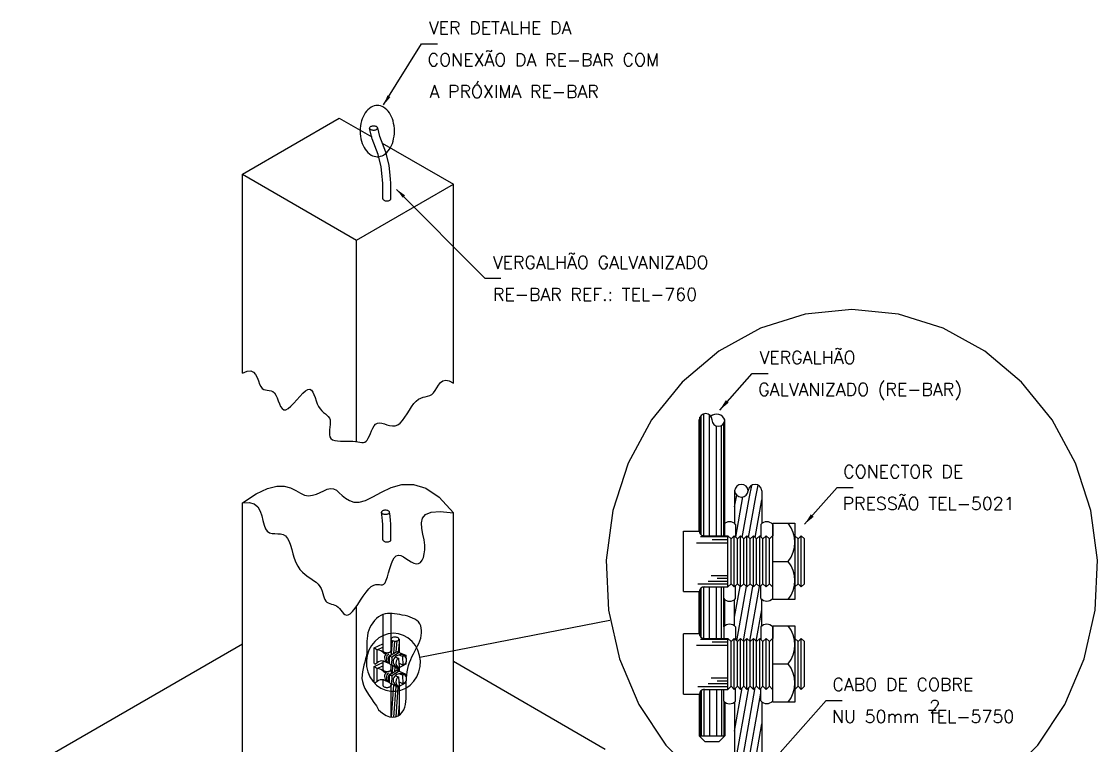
# Model space of a CAD drawing. Header units: millimetres. Extents: x -5710.1 to -5693.2, y -4402.7 to -4381.7.
# Drawn here: x -5710.08 to -5693.19, y -4393.04 to -4381.68 of the extents above; entities that cross this region are included whole.
import ezdxf

# ---------------------------------------------------------------- set-up
doc = ezdxf.new("R2010")
doc.units = ezdxf.units.MM
doc.header["$LTSCALE"] = 10
doc.layers.add('Termotécnica', color=7, linetype='Continuous')
doc.styles.add('r80', font='romans.shx')

# ---------------------------------------------------------------- blocks, each defined once
blk = doc.blocks.new('*X1')
at = {"color": 0}
for p, q in [((5832.58, -2562.81), (5834.8, -2550.24)), ((5832.58, -2557.05), (5833.78, -2550.25)), ((5832.59, -2568.53), (5835.82, -2550.22)), ((5832.74, -2550.38), (5832.76, -2550.27)), ((5833.51, -2569.05), (5836.68, -2551.08)), ((5834.44, -2569.54), (5836.84, -2555.93)), ((5835.38, -2570), (5836.84, -2561.69)), ((5836.32, -2570.43), (5836.84, -2567.45))]:
    blk.add_line(p, q, dxfattribs=at)
blk = doc.blocks.new('*X2')
at = {"color": 0}
for p, q in [((5832.58, -2521.86), (5832.87, -2520.26)), ((5832.76, -2526.63), (5833.88, -2520.26)), ((5833.77, -2526.64), (5834.9, -2520.26)), ((5834.78, -2526.65), (5835.91, -2520.26)), ((5835.8, -2526.67), (5836.84, -2520.74)), ((5832.58, -2539.14), (5833.43, -2534.33)), ((5832.94, -2542.88), (5834.44, -2534.34)), ((5833.95, -2542.89), (5835.46, -2534.35)), ((5834.96, -2542.91), (5836.47, -2534.37)), ((5835.98, -2542.92), (5836.84, -2538.01))]:
    blk.add_line(p, q, dxfattribs=at)

msp = doc.modelspace()

# ---------------------------------------------------------------- linework, layer by layer
at = {"layer": 'Termotécnica', "color": 2}
for p, q in [((-5704.397, -4382.987), (-5703.802, -4382.027)), ((-5703.802, -4382.027), (-5703.802, -4382.027)), ((-5703.802, -4382.027), (-5703.552, -4382.027)), ((-5706.615, -4384.073), (-5705.094, -4383.195)), ((-5705.094, -4383.195), (-5704.584, -4383.49)), ((-5704.417, -4383.587), (-5703.301, -4384.23)), ((-5706.615, -4384.073), (-5704.822, -4385.108)), ((-5706.615, -4387.197), (-5706.615, -4384.073)), ((-5704.822, -4385.108), (-5703.301, -4384.23)), ((-5704.192, -4384.312), (-5702.807, -4385.709)), ((-5703.301, -4387.354), (-5703.301, -4384.23)), ((-5704.822, -4388.272), (-5704.822, -4385.108)), ((-5702.807, -4385.709), (-5702.557, -4385.709)), ((-5699.119, -4387.777), (-5698.609, -4387.202)), ((-5698.609, -4387.202), (-5698.359, -4387.202)), ((-5698.654, -4389.141), (-5698.617, -4388.959)), ((-5698.552, -4389.138), (-5698.516, -4388.958)), ((-5697.786, -4389.569), (-5697.276, -4388.994)), ((-5697.276, -4388.994), (-5697.026, -4388.994)), ((-5706.615, -4393.511), (-5706.615, -4389.235)), ((-5698.858, -4389.142), (-5698.852, -4389.114)), ((-5703.301, -4393.669), (-5703.301, -4389.392)), ((-5699.057, -4389.572), (-5699.057, -4389.754)), ((-5698.869, -4389.572), (-5698.869, -4389.774)), ((-5698.475, -4389.572), (-5698.475, -4389.774)), ((-5698.287, -4389.572), (-5698.287, -4389.754)), ((-5697.937, -4389.554), (-5697.937, -4390.753)), ((-5698.99, -4389.769), (-5699.423, -4389.769)), ((-5699.361, -4389.754), (-5698.99, -4389.754)), ((-5698.94, -4389.801), (-5698.99, -4389.754)), ((-5698.99, -4390.553), (-5698.99, -4389.754)), ((-5698.891, -4389.753), (-5698.94, -4389.801)), ((-5698.84, -4389.801), (-5698.891, -4389.753)), ((-5698.891, -4390.554), (-5698.891, -4389.753)), ((-5698.791, -4389.753), (-5698.84, -4389.801)), ((-5698.74, -4389.801), (-5698.791, -4389.753)), ((-5698.791, -4390.554), (-5698.791, -4389.753)), ((-5698.691, -4389.753), (-5698.74, -4389.801)), ((-5698.64, -4389.801), (-5698.691, -4389.753)), ((-5698.691, -4390.554), (-5698.691, -4389.753)), ((-5698.591, -4389.753), (-5698.64, -4389.801)), ((-5698.54, -4389.801), (-5698.591, -4389.753)), ((-5698.591, -4390.554), (-5698.591, -4389.753)), ((-5698.491, -4389.753), (-5698.54, -4389.801)), ((-5698.44, -4389.801), (-5698.491, -4389.753)), ((-5698.491, -4390.554), (-5698.491, -4389.753)), ((-5698.391, -4389.753), (-5698.44, -4389.801)), ((-5698.34, -4389.801), (-5698.391, -4389.753)), ((-5698.391, -4390.554), (-5698.391, -4389.753)), ((-5698.292, -4389.753), (-5698.34, -4389.801)), ((-5697.887, -4389.801), (-5697.937, -4389.754)), ((-5697.838, -4389.753), (-5697.887, -4389.801)), ((-5697.787, -4389.801), (-5697.838, -4389.753)), ((-5697.838, -4390.554), (-5697.838, -4389.753)), ((-5698.99, -4389.865), (-5699.483, -4389.865)), ((-5698.99, -4389.813), (-5699.24, -4389.813)), ((-5698.94, -4390.506), (-5698.94, -4389.801)), ((-5698.84, -4390.506), (-5698.84, -4389.801)), ((-5698.74, -4390.506), (-5698.74, -4389.801)), ((-5698.64, -4390.506), (-5698.64, -4389.801)), ((-5698.54, -4390.506), (-5698.54, -4389.801)), ((-5698.44, -4390.506), (-5698.44, -4389.801)), ((-5698.34, -4390.506), (-5698.34, -4389.801)), ((-5697.887, -4390.506), (-5697.887, -4389.801)), ((-5697.787, -4390.506), (-5697.787, -4389.801)), ((-5698.287, -4390.153), (-5698.043, -4390.153)), ((-5698.99, -4390.38), (-5699.256, -4390.38)), ((-5698.99, -4390.424), (-5699.16, -4390.424)), ((-5698.99, -4390.512), (-5699.463, -4390.512)), ((-5699.361, -4390.553), (-5698.99, -4390.553)), ((-5698.99, -4390.468), (-5699.303, -4390.468)), ((-5699.057, -4390.737), (-5699.057, -4390.555)), ((-5699.041, -4390.554), (-5699.041, -4390.553)), ((-5699.041, -4390.554), (-5698.991, -4390.554)), ((-5698.94, -4390.506), (-5698.99, -4390.553)), ((-5698.891, -4390.554), (-5698.94, -4390.506)), ((-5698.84, -4390.506), (-5698.891, -4390.554)), ((-5698.869, -4390.737), (-5698.869, -4390.535)), ((-5698.791, -4390.554), (-5698.84, -4390.506)), ((-5698.74, -4390.506), (-5698.791, -4390.554)), ((-5698.691, -4390.554), (-5698.74, -4390.506)), ((-5698.64, -4390.506), (-5698.691, -4390.554)), ((-5698.591, -4390.554), (-5698.64, -4390.506)), ((-5698.54, -4390.506), (-5698.591, -4390.554)), ((-5698.491, -4390.554), (-5698.54, -4390.506)), ((-5698.44, -4390.506), (-5698.491, -4390.554)), ((-5698.475, -4390.735), (-5698.475, -4390.533)), ((-5698.391, -4390.554), (-5698.44, -4390.506)), ((-5698.34, -4390.506), (-5698.391, -4390.554)), ((-5698.292, -4390.554), (-5698.34, -4390.506)), ((-5698.287, -4390.735), (-5698.287, -4390.553)), ((-5697.887, -4390.506), (-5697.937, -4390.553)), ((-5697.838, -4390.554), (-5697.887, -4390.506)), ((-5697.787, -4390.506), (-5697.838, -4390.554)), ((-5704.822, -4394.547), (-5704.822, -4390.854)), ((-5699.057, -4391.18), (-5699.057, -4391.362)), ((-5698.869, -4391.18), (-5698.869, -4391.382)), ((-5698.475, -4391.18), (-5698.475, -4391.382)), ((-5698.287, -4391.18), (-5698.287, -4391.362)), ((-5697.937, -4391.162), (-5697.937, -4392.361)), ((-5710.083, -4393.451), (-5706.615, -4391.448)), ((-5704.545, -4391.51), (-5704.407, -4391.445)), ((-5698.99, -4391.378), (-5699.423, -4391.378)), ((-5699.361, -4391.362), (-5698.99, -4391.362)), ((-5698.99, -4391.422), (-5699.24, -4391.422)), ((-5698.94, -4391.41), (-5698.99, -4391.362)), ((-5698.99, -4392.162), (-5698.99, -4391.362)), ((-5698.891, -4391.361), (-5698.94, -4391.41)), ((-5698.94, -4392.114), (-5698.94, -4391.41)), ((-5698.84, -4391.41), (-5698.891, -4391.361)), ((-5698.891, -4392.163), (-5698.891, -4391.361)), ((-5698.791, -4391.361), (-5698.84, -4391.41)), ((-5698.84, -4392.114), (-5698.84, -4391.41)), ((-5698.74, -4391.41), (-5698.791, -4391.361)), ((-5698.791, -4392.163), (-5698.791, -4391.361)), ((-5698.691, -4391.361), (-5698.74, -4391.41)), ((-5698.74, -4392.114), (-5698.74, -4391.41)), ((-5698.64, -4391.41), (-5698.691, -4391.361)), ((-5698.691, -4392.163), (-5698.691, -4391.361)), ((-5698.591, -4391.361), (-5698.64, -4391.41)), ((-5698.64, -4392.114), (-5698.64, -4391.41)), ((-5698.54, -4391.41), (-5698.591, -4391.361)), ((-5698.591, -4392.163), (-5698.591, -4391.361)), ((-5698.491, -4391.361), (-5698.54, -4391.41)), ((-5698.54, -4392.114), (-5698.54, -4391.41)), ((-5698.44, -4391.41), (-5698.491, -4391.361)), ((-5698.491, -4392.163), (-5698.491, -4391.361)), ((-5698.391, -4391.361), (-5698.44, -4391.41)), ((-5698.44, -4392.114), (-5698.44, -4391.41)), ((-5698.34, -4391.41), (-5698.391, -4391.361)), ((-5698.391, -4392.163), (-5698.391, -4391.361)), ((-5698.292, -4391.361), (-5698.34, -4391.41)), ((-5698.34, -4392.114), (-5698.34, -4391.41)), ((-5697.887, -4391.41), (-5697.937, -4391.362)), ((-5697.838, -4391.361), (-5697.887, -4391.41)), ((-5697.887, -4392.114), (-5697.887, -4391.41)), ((-5697.787, -4391.41), (-5697.838, -4391.361)), ((-5697.838, -4392.163), (-5697.838, -4391.361)), ((-5697.787, -4392.114), (-5697.787, -4391.41)), ((-5704.545, -4391.756), (-5704.545, -4391.51)), ((-5704.545, -4391.51), (-5704.525, -4391.519)), ((-5704.525, -4391.519), (-5704.499, -4391.54)), ((-5704.499, -4391.54), (-5704.407, -4391.497)), ((-5704.499, -4391.744), (-5704.499, -4391.54)), ((-5704.396, -4391.593), (-5704.363, -4391.608)), ((-5704.304, -4391.638), (-5704.19, -4391.566)), ((-5704.155, -4391.582), (-5704.27, -4391.654)), ((-5704.19, -4391.566), (-5704.155, -4391.582)), ((-5704.155, -4391.582), (-5704.048, -4391.627)), ((-5704.154, -4391.62), (-5704.097, -4391.646)), ((-5704.107, -4391.617), (-5704.071, -4391.633)), ((-5704.071, -4391.633), (-5704.097, -4391.646)), ((-5704.048, -4391.627), (-5704.048, -4391.658)), ((-5698.99, -4391.473), (-5699.483, -4391.473)), ((-5704.545, -4391.804), (-5704.407, -4391.739)), ((-5704.545, -4391.756), (-5704.525, -4391.766)), ((-5704.499, -4391.744), (-5704.525, -4391.766)), ((-5704.499, -4391.835), (-5704.407, -4391.791)), ((-5704.396, -4391.717), (-5704.305, -4391.757)), ((-5704.305, -4391.763), (-5704.304, -4391.638)), ((-5704.305, -4391.763), (-5704.271, -4391.778)), ((-5704.304, -4391.638), (-5704.27, -4391.654)), ((-5704.27, -4391.654), (-5704.271, -4391.778)), ((-5704.208, -4391.82), (-5704.271, -4391.778)), ((-5704.213, -4391.651), (-5704.159, -4391.675)), ((-5704.211, -4391.798), (-5704.169, -4391.817)), ((-5704.159, -4391.675), (-5704.185, -4391.687)), ((-5704.048, -4391.768), (-5704.174, -4391.836)), ((-5704.147, -4391.806), (-5704.159, -4391.675)), ((-5704.152, -4391.752), (-5704.09, -4391.78)), ((-5704.09, -4391.78), (-5704.097, -4391.646)), ((-5704.065, -4391.768), (-5704.09, -4391.78)), ((-5704.048, -4391.746), (-5704.048, -4391.768)), ((-5700.916, -4393.104), (-5703.301, -4391.727)), ((-5698.287, -4391.762), (-5698.043, -4391.762)), ((-5704.545, -4392.051), (-5704.545, -4391.804)), ((-5704.545, -4391.804), (-5704.525, -4391.813)), ((-5704.525, -4391.813), (-5704.499, -4391.835)), ((-5704.499, -4392.038), (-5704.499, -4391.835)), ((-5704.396, -4391.888), (-5704.363, -4391.902)), ((-5704.305, -4392.058), (-5704.304, -4391.933)), ((-5704.304, -4391.933), (-5704.19, -4391.861)), ((-5704.304, -4391.933), (-5704.27, -4391.948)), ((-5704.27, -4391.948), (-5704.271, -4392.073)), ((-5704.155, -4391.876), (-5704.27, -4391.948)), ((-5704.213, -4391.946), (-5704.159, -4391.969)), ((-5704.208, -4391.82), (-5704.174, -4391.836)), ((-5704.19, -4391.861), (-5704.155, -4391.876)), ((-5704.159, -4391.969), (-5704.185, -4391.981)), ((-5704.147, -4391.806), (-5704.169, -4391.817)), ((-5704.147, -4392.101), (-5704.159, -4391.969)), ((-5704.155, -4391.876), (-5704.048, -4391.922)), ((-5704.153, -4391.915), (-5704.097, -4391.94)), ((-5704.1, -4391.915), (-5704.071, -4391.928)), ((-5704.071, -4391.928), (-5704.097, -4391.94)), ((-5704.09, -4392.074), (-5704.097, -4391.94)), ((-5704.048, -4391.922), (-5704.048, -4391.953)), ((-5704.545, -4392.051), (-5704.525, -4392.06)), ((-5704.499, -4392.038), (-5704.525, -4392.06)), ((-5704.396, -4392.011), (-5704.305, -4392.052)), ((-5704.305, -4392.058), (-5704.271, -4392.073)), ((-5704.174, -4392.13), (-5704.271, -4392.073)), ((-5704.211, -4392.093), (-5704.169, -4392.111)), ((-5704.048, -4392.062), (-5704.174, -4392.13)), ((-5704.147, -4392.101), (-5704.169, -4392.111)), ((-5704.152, -4392.046), (-5704.09, -4392.074)), ((-5704.065, -4392.062), (-5704.09, -4392.074)), ((-5704.048, -4392.041), (-5704.048, -4392.062)), ((-5698.99, -4392.12), (-5699.463, -4392.12)), ((-5698.99, -4392.076), (-5699.303, -4392.076)), ((-5698.99, -4391.988), (-5699.256, -4391.988)), ((-5698.99, -4392.032), (-5699.16, -4392.032)), ((-5698.94, -4392.114), (-5698.99, -4392.162)), ((-5698.891, -4392.163), (-5698.94, -4392.114)), ((-5698.84, -4392.114), (-5698.891, -4392.163)), ((-5698.791, -4392.163), (-5698.84, -4392.114)), ((-5698.74, -4392.114), (-5698.791, -4392.163)), ((-5698.691, -4392.163), (-5698.74, -4392.114)), ((-5698.64, -4392.114), (-5698.691, -4392.163)), ((-5698.591, -4392.163), (-5698.64, -4392.114)), ((-5698.54, -4392.114), (-5698.591, -4392.163)), ((-5698.491, -4392.163), (-5698.54, -4392.114)), ((-5698.44, -4392.114), (-5698.491, -4392.163)), ((-5698.475, -4392.344), (-5698.475, -4392.142)), ((-5698.391, -4392.163), (-5698.44, -4392.114)), ((-5698.34, -4392.114), (-5698.391, -4392.163)), ((-5698.292, -4392.163), (-5698.34, -4392.114)), ((-5697.887, -4392.114), (-5697.937, -4392.162)), ((-5697.838, -4392.163), (-5697.887, -4392.114)), ((-5697.787, -4392.114), (-5697.838, -4392.163)), ((-5699.361, -4392.162), (-5698.99, -4392.162)), ((-5699.057, -4392.346), (-5699.057, -4392.164)), ((-5699.041, -4392.163), (-5699.041, -4392.162)), ((-5699.041, -4392.163), (-5698.991, -4392.163)), ((-5698.869, -4392.346), (-5698.869, -4392.144)), ((-5698.287, -4392.344), (-5698.287, -4392.162)), ((-5698.465, -4393.486), (-5697.446, -4392.337)), ((-5697.446, -4392.337), (-5697.196, -4392.337))]:
    msp.add_line(p, q, dxfattribs=at)
at = {"layer": 'Termotécnica', "color": 1}
for p, q in [((-5699.43, -4389.708), (-5699.43, -4387.888)), ((-5699.412, -4389.734), (-5699.412, -4387.862)), ((-5699.368, -4389.753), (-5699.368, -4387.836)), ((-5699.278, -4389.754), (-5699.278, -4387.855)), ((-5699.169, -4389.754), (-5699.169, -4388.028)), ((-5699.093, -4389.754), (-5699.093, -4388.02)), ((-5699.056, -4389.754), (-5699.056, -4387.986)), ((-5699.43, -4391.317), (-5699.43, -4390.599)), ((-5699.412, -4391.342), (-5699.412, -4390.573)), ((-5699.368, -4391.362), (-5699.368, -4390.553)), ((-5699.278, -4391.362), (-5699.278, -4390.553)), ((-5699.169, -4391.362), (-5699.169, -4390.553)), ((-5699.093, -4391.362), (-5699.093, -4390.553)), ((-5699.056, -4391.18), (-5699.056, -4390.738)), ((-5703.826, -4391.655), (-5700.845, -4391.073)), ((-5704.262, -4391.401), (-5704.277, -4391.6)), ((-5704.226, -4391.405), (-5704.241, -4391.599)), ((-5704.19, -4391.402), (-5704.203, -4391.575)), ((-5704.155, -4391.422), (-5704.167, -4391.577)), ((-5704.311, -4391.608), (-5704.311, -4391.608)), ((-5704.255, -4391.792), (-5704.264, -4391.908)), ((-5704.311, -4391.902), (-5704.311, -4391.902)), ((-5704.221, -4391.813), (-5704.226, -4391.884)), ((-5704.186, -4391.83), (-5704.188, -4391.861)), ((-5704.164, -4391.83), (-5704.167, -4391.871)), ((-5704.276, -4392.075), (-5704.281, -4392.137)), ((-5704.242, -4392.095), (-5704.279, -4392.598)), ((-5704.207, -4392.115), (-5704.244, -4392.599)), ((-5704.172, -4392.129), (-5704.207, -4392.593)), ((-5699.43, -4392.21), (-5699.43, -4392.894)), ((-5699.412, -4392.184), (-5699.412, -4392.894)), ((-5699.368, -4392.164), (-5699.368, -4392.894)), ((-5699.278, -4392.164), (-5699.278, -4392.894)), ((-5699.169, -4392.164), (-5699.169, -4392.894)), ((-5699.093, -4392.164), (-5699.093, -4392.894)), ((-5704.155, -4392.386), (-5704.17, -4392.578)), ((-5699.056, -4392.346), (-5699.056, -4392.894))]:
    msp.add_line(p, q, dxfattribs=at)
at = {"layer": 'Termotécnica', "color": 3}
for p, q in [((-5699.44, -4389.676), (-5699.44, -4387.932)), ((-5699.041, -4389.754), (-5699.041, -4387.932)), ((-5698.885, -4389.043), (-5698.885, -4389.552)), ((-5698.459, -4389.04), (-5698.459, -4389.552)), ((-5698.287, -4389.554), (-5697.937, -4389.554)), ((-5698.287, -4390.753), (-5698.287, -4389.554)), ((-5699.686, -4390.628), (-5699.686, -4389.676)), ((-5699.686, -4389.676), (-5699.436, -4389.676)), ((-5698.287, -4390.753), (-5698.287, -4390.353)), ((-5699.686, -4390.628), (-5699.436, -4390.628)), ((-5699.44, -4391.285), (-5699.44, -4390.628)), ((-5699.041, -4391.166), (-5699.041, -4390.752)), ((-5698.885, -4391.166), (-5698.885, -4390.752)), ((-5698.459, -4391.166), (-5698.459, -4390.752)), ((-5697.937, -4390.753), (-5698.287, -4390.753)), ((-5704.407, -4390.979), (-5704.407, -4391.555)), ((-5704.281, -4390.97), (-5704.281, -4391.589)), ((-5699.686, -4391.285), (-5699.44, -4391.285)), ((-5699.686, -4392.236), (-5699.686, -4391.29)), ((-5698.287, -4391.162), (-5697.937, -4391.162)), ((-5698.287, -4392.361), (-5698.287, -4391.162)), ((-5704.155, -4391.374), (-5704.155, -4391.582)), ((-5704.407, -4391.716), (-5704.407, -4391.849)), ((-5704.281, -4391.777), (-5704.281, -4391.884)), ((-5704.155, -4391.826), (-5704.155, -4391.876)), ((-5698.287, -4392.361), (-5698.287, -4391.962)), ((-5704.407, -4392.01), (-5704.407, -4392.101)), ((-5704.281, -4392.072), (-5704.281, -4392.073)), ((-5704.281, -4392.072), (-5704.281, -4392.597)), ((-5704.155, -4392.12), (-5704.155, -4392.568)), ((-5699.686, -4392.236), (-5699.436, -4392.236)), ((-5699.44, -4392.241), (-5699.44, -4392.894)), ((-5699.041, -4392.361), (-5699.041, -4392.894)), ((-5698.885, -4392.361), (-5698.885, -4393.965)), ((-5698.459, -4392.361), (-5698.459, -4394.178)), ((-5697.937, -4392.361), (-5698.287, -4392.361)), ((-5699.44, -4392.894), (-5699.353, -4392.982)), ((-5699.44, -4392.894), (-5699.041, -4392.894)), ((-5699.353, -4392.982), (-5699.128, -4392.982)), ((-5699.041, -4392.894), (-5699.128, -4392.982))]:
    msp.add_line(p, q, dxfattribs=at)
at = {"layer": 'Termotécnica', "color": 1}
msp.add_lwpolyline([(-5704.496, -4382.995, 0.139889), (-5704.592, -4383.022, 0.107118), (-5704.686, -4383.113, 0.079812), (-5704.743, -4383.237, 0.067459), (-5704.765, -4383.398, 0.067459), (-5704.743, -4383.558, 0.079812), (-5704.686, -4383.683, 0.107118), (-5704.592, -4383.773, 0.139889), (-5704.496, -4383.801, 0.139889), (-5704.399, -4383.773, 0.107118), (-5704.306, -4383.683, 0.079812), (-5704.249, -4383.558, 0.067459), (-5704.227, -4383.398, 0.067459), (-5704.249, -4383.237, 0.079812), (-5704.306, -4383.113, 0.107118), (-5704.399, -4383.022, 0.139889)], format="xyb", close=True, dxfattribs=at)
at = {"layer": 'Termotécnica', "color": 2}
for points in [[(-5704.491, -4383.35, 0.174532), (-5704.495, -4383.339, 0.104234), (-5704.509, -4383.328, 0.065017), (-5704.528, -4383.321, 0.051167), (-5704.554, -4383.318, 0.051167), (-5704.579, -4383.321, 0.065017), (-5704.598, -4383.328, 0.104234), (-5704.613, -4383.339, 0.174532), (-5704.617, -4383.35, 0.174532), (-5704.613, -4383.36, 0.104234), (-5704.598, -4383.372, 0.065017), (-5704.579, -4383.379, 0.051167), (-5704.554, -4383.381, 0.051167), (-5704.528, -4383.379, 0.065017), (-5704.509, -4383.372, 0.104234), (-5704.495, -4383.36, 0.174532)], [(-5704.305, -4389.382, 0.174532), (-5704.309, -4389.371, 0.104234), (-5704.323, -4389.359, 0.065017), (-5704.342, -4389.353, 0.051167), (-5704.368, -4389.35, 0.051167), (-5704.393, -4389.353, 0.065017), (-5704.412, -4389.359, 0.104234), (-5704.427, -4389.371, 0.174532), (-5704.431, -4389.382, 0.174532), (-5704.427, -4389.392, 0.104234), (-5704.412, -4389.404, 0.065017), (-5704.393, -4389.41, 0.051167), (-5704.368, -4389.413, 0.051167), (-5704.342, -4389.41, 0.065017), (-5704.323, -4389.404, 0.104234), (-5704.309, -4389.392, 0.174532)]]:
    msp.add_lwpolyline(points, format="xyb", close=True, dxfattribs=at)
at = {"layer": 'Termotécnica', "color": 3}
for points in [[(-5704.293, -4384.096), (-5704.309, -4383.935), (-5704.364, -4383.727), (-5704.457, -4383.48), (-5704.49, -4383.347)], [(-5704.418, -4384.108), (-5704.433, -4383.957), (-5704.483, -4383.765), (-5704.577, -4383.518), (-5704.617, -4383.357)], [(-5704.408, -4384.461), (-5704.407, -4384.369), (-5704.408, -4384.289), (-5704.41, -4384.221), (-5704.413, -4384.162), (-5704.418, -4384.111), (-5704.418, -4384.108)], [(-5704.282, -4384.462), (-5704.282, -4384.369), (-5704.282, -4384.287), (-5704.284, -4384.215), (-5704.288, -4384.152), (-5704.293, -4384.096)], [(-5704.408, -4389.815), (-5704.407, -4389.722), (-5704.408, -4389.643), (-5704.41, -4389.574), (-5704.413, -4389.515), (-5704.418, -4389.464), (-5704.424, -4389.421), (-5704.432, -4389.382), (-5704.432, -4389.382)], [(-5704.282, -4389.815), (-5704.282, -4389.722), (-5704.282, -4389.641), (-5704.284, -4389.569), (-5704.288, -4389.506), (-5704.293, -4389.45), (-5704.3, -4389.399), (-5704.304, -4389.379)]]:
    msp.add_lwpolyline(points, dxfattribs=at)
at = {"layer": 'Termotécnica', "color": 2}
for points in [[(-5704.408, -4384.462, 0.174532), (-5704.404, -4384.473, 0.104234), (-5704.39, -4384.484, 0.065017), (-5704.371, -4384.491, 0.051167), (-5704.345, -4384.493, 0.051167), (-5704.32, -4384.491, 0.065017), (-5704.301, -4384.484, 0.104234), (-5704.286, -4384.473, 0.174532), (-5704.282, -4384.462, 0.174532)], [(-5704.408, -4389.815, 0.174532), (-5704.404, -4389.826, 0.104234), (-5704.39, -4389.838, 0.065017), (-5704.371, -4389.844, 0.051167), (-5704.345, -4389.847, 0.051167), (-5704.32, -4389.844, 0.065017), (-5704.301, -4389.838, 0.104234), (-5704.286, -4389.826, 0.174532), (-5704.282, -4389.815, 0.174532)], [(-5704.407, -4392.101, 0.174532), (-5704.403, -4392.112, 0.104234), (-5704.388, -4392.123, 0.065017), (-5704.369, -4392.13, 0.051167), (-5704.344, -4392.133, 0.051167), (-5704.318, -4392.13, 0.065017), (-5704.299, -4392.123, 0.104234), (-5704.285, -4392.112, 0.174532), (-5704.281, -4392.101, 0.174532)]]:
    msp.add_lwpolyline(points, format="xyb", dxfattribs=at)
at = {"layer": 'Termotécnica', "color": 1, "flags": 128}
msp.add_lwpolyline([(-5694.658, -4393.58), (-5694.126, -4393.038), (-5693.7, -4392.397), (-5693.395, -4391.682), (-5693.222, -4390.918), (-5693.187, -4390.133), (-5693.292, -4389.355), (-5693.532, -4388.613), (-5693.899, -4387.932), (-5694.38, -4387.338), (-5694.957, -4386.852), (-5695.61, -4386.492), (-5696.314, -4386.27), (-5697.045, -4386.196), (-5697.776, -4386.27), (-5698.481, -4386.492), (-5699.133, -4386.852), (-5699.71, -4387.338), (-5700.191, -4387.932), (-5700.558, -4388.613), (-5700.799, -4389.355), (-5700.903, -4390.133), (-5700.868, -4390.918), (-5700.695, -4391.682), (-5700.39, -4392.397), (-5699.964, -4393.038), (-5699.433, -4393.58)], dxfattribs=at)
at = {"layer": 'Termotécnica', "color": 2}
for points in [[(-5706.615, -4387.197), (-5706.539, -4387.165), (-5706.482, -4387.163), (-5706.438, -4387.183), (-5706.406, -4387.22), (-5706.382, -4387.268), (-5706.363, -4387.319), (-5706.346, -4387.369), (-5706.327, -4387.409), (-5706.305, -4387.437), (-5706.28, -4387.453), (-5706.252, -4387.462), (-5706.223, -4387.466), (-5706.193, -4387.469), (-5706.164, -4387.475), (-5706.136, -4387.487), (-5706.111, -4387.508), (-5706.09, -4387.542), (-5706.07, -4387.584), (-5706.052, -4387.631), (-5706.034, -4387.677), (-5706.014, -4387.719), (-5705.991, -4387.752), (-5705.964, -4387.771), (-5705.932, -4387.773), (-5705.895, -4387.754), (-5705.852, -4387.718), (-5705.806, -4387.67), (-5705.758, -4387.617), (-5705.711, -4387.563), (-5705.666, -4387.514), (-5705.623, -4387.476), (-5705.586, -4387.453), (-5705.555, -4387.451), (-5705.53, -4387.466), (-5705.509, -4387.496), (-5705.49, -4387.535), (-5705.473, -4387.582), (-5705.456, -4387.631), (-5705.438, -4387.679), (-5705.417, -4387.723), (-5705.393, -4387.759), (-5705.366, -4387.789), (-5705.339, -4387.814), (-5705.312, -4387.837), (-5705.287, -4387.858), (-5705.266, -4387.88), (-5705.249, -4387.904), (-5705.238, -4387.933), (-5705.234, -4387.967), (-5705.236, -4388.005), (-5705.24, -4388.046), (-5705.245, -4388.087), (-5705.249, -4388.128), (-5705.248, -4388.165), (-5705.241, -4388.198), (-5705.225, -4388.225), (-5705.199, -4388.244), (-5705.164, -4388.256), (-5705.122, -4388.262), (-5705.075, -4388.265), (-5705.025, -4388.266), (-5704.974, -4388.265), (-5704.925, -4388.265), (-5704.878, -4388.266), (-5704.837, -4388.27), (-5704.801, -4388.275), (-5704.769, -4388.281), (-5704.74, -4388.284), (-5704.715, -4388.285), (-5704.693, -4388.28), (-5704.673, -4388.268), (-5704.655, -4388.248), (-5704.638, -4388.219), (-5704.621, -4388.183), (-5704.604, -4388.143), (-5704.587, -4388.102), (-5704.568, -4388.062), (-5704.546, -4388.027), (-5704.522, -4388), (-5704.493, -4387.983), (-5704.461, -4387.978), (-5704.425, -4387.983), (-5704.385, -4387.994), (-5704.344, -4388.008), (-5704.302, -4388.02), (-5704.259, -4388.027), (-5704.217, -4388.025), (-5704.176, -4388.011), (-5704.136, -4387.983), (-5704.099, -4387.941), (-5704.062, -4387.891), (-5704.027, -4387.836), (-5703.992, -4387.779), (-5703.957, -4387.724), (-5703.922, -4387.675), (-5703.887, -4387.635), (-5703.851, -4387.607), (-5703.814, -4387.588), (-5703.778, -4387.577), (-5703.742, -4387.569), (-5703.707, -4387.561), (-5703.673, -4387.551), (-5703.642, -4387.534), (-5703.613, -4387.508), (-5703.586, -4387.472), (-5703.56, -4387.429), (-5703.533, -4387.385), (-5703.502, -4387.346), (-5703.466, -4387.318), (-5703.421, -4387.306), (-5703.367, -4387.316), (-5703.301, -4387.354)], [(-5706.615, -4389.235), (-5706.4, -4389.09), (-5706.222, -4389.006), (-5706.076, -4388.971), (-5705.956, -4388.973), (-5705.857, -4389), (-5705.775, -4389.04), (-5705.704, -4389.082), (-5705.639, -4389.112), (-5705.576, -4389.122), (-5705.513, -4389.114), (-5705.453, -4389.095), (-5705.394, -4389.069), (-5705.337, -4389.043), (-5705.283, -4389.021), (-5705.232, -4389.009), (-5705.183, -4389.013), (-5705.138, -4389.036), (-5705.093, -4389.074), (-5705.046, -4389.118), (-5704.995, -4389.162), (-5704.935, -4389.199), (-5704.865, -4389.222), (-5704.782, -4389.224), (-5704.683, -4389.197), (-5704.566, -4389.139), (-5704.431, -4389.065), (-5704.279, -4388.995), (-5704.112, -4388.948), (-5703.929, -4388.945), (-5703.732, -4389.005), (-5703.523, -4389.147), (-5703.301, -4389.392)], [(-5706.615, -4389.235), (-5706.507, -4389.226), (-5706.428, -4389.249), (-5706.372, -4389.297), (-5706.335, -4389.362), (-5706.309, -4389.437), (-5706.291, -4389.513), (-5706.275, -4389.584), (-5706.254, -4389.641), (-5706.226, -4389.68), (-5706.19, -4389.702), (-5706.149, -4389.713), (-5706.105, -4389.717), (-5706.059, -4389.718), (-5706.015, -4389.722), (-5705.973, -4389.732), (-5705.936, -4389.754), (-5705.906, -4389.791), (-5705.881, -4389.841), (-5705.859, -4389.9), (-5705.839, -4389.966), (-5705.82, -4390.035), (-5705.799, -4390.104), (-5705.774, -4390.17), (-5705.745, -4390.23), (-5705.71, -4390.281), (-5705.67, -4390.324), (-5705.627, -4390.361), (-5705.582, -4390.394), (-5705.538, -4390.423), (-5705.496, -4390.452), (-5705.458, -4390.48), (-5705.425, -4390.511), (-5705.399, -4390.545), (-5705.379, -4390.581), (-5705.364, -4390.618), (-5705.351, -4390.655), (-5705.341, -4390.691), (-5705.33, -4390.724), (-5705.318, -4390.753), (-5705.304, -4390.776), (-5705.286, -4390.794), (-5705.265, -4390.806), (-5705.241, -4390.815), (-5705.216, -4390.823), (-5705.189, -4390.83), (-5705.163, -4390.84), (-5705.137, -4390.852), (-5705.113, -4390.87), (-5705.09, -4390.893), (-5705.069, -4390.92), (-5705.048, -4390.946), (-5705.027, -4390.971), (-5705.005, -4390.989), (-5704.98, -4390.997), (-5704.953, -4390.994), (-5704.921, -4390.975), (-5704.886, -4390.939), (-5704.846, -4390.888), (-5704.804, -4390.828), (-5704.76, -4390.763), (-5704.716, -4390.698), (-5704.672, -4390.637), (-5704.629, -4390.585), (-5704.59, -4390.546), (-5704.553, -4390.524), (-5704.52, -4390.514), (-5704.491, -4390.514), (-5704.463, -4390.518), (-5704.438, -4390.522), (-5704.416, -4390.521), (-5704.395, -4390.511), (-5704.375, -4390.488), (-5704.356, -4390.447), (-5704.338, -4390.393), (-5704.32, -4390.331), (-5704.3, -4390.265), (-5704.279, -4390.201), (-5704.256, -4390.143), (-5704.23, -4390.097), (-5704.199, -4390.066), (-5704.165, -4390.056), (-5704.127, -4390.062), (-5704.087, -4390.08), (-5704.046, -4390.105), (-5704.004, -4390.134), (-5703.962, -4390.161), (-5703.921, -4390.181), (-5703.883, -4390.191), (-5703.848, -4390.187), (-5703.818, -4390.168), (-5703.792, -4390.136), (-5703.771, -4390.091), (-5703.758, -4390.036), (-5703.751, -4389.97), (-5703.752, -4389.896), (-5703.762, -4389.813), (-5703.78, -4389.724), (-5703.797, -4389.634), (-5703.802, -4389.549), (-5703.787, -4389.474), (-5703.739, -4389.415), (-5703.649, -4389.378), (-5703.507, -4389.368), (-5703.301, -4389.392)], [(-5704.037, -4391.981), (-5704.033, -4391.94), (-5704.026, -4391.888), (-5704.017, -4391.837), (-5704.005, -4391.788), (-5703.99, -4391.74), (-5703.972, -4391.694), (-5703.952, -4391.649), (-5703.93, -4391.606), (-5703.907, -4391.564), (-5703.885, -4391.522), (-5703.863, -4391.481), (-5703.844, -4391.44), (-5703.827, -4391.399), (-5703.814, -4391.358), (-5703.805, -4391.316), (-5703.801, -4391.276), (-5703.8, -4391.237), (-5703.805, -4391.199), (-5703.814, -4391.164), (-5703.829, -4391.133), (-5703.849, -4391.104), (-5703.875, -4391.08), (-5703.906, -4391.059), (-5703.941, -4391.042), (-5703.979, -4391.027), (-5704.019, -4391.015), (-5704.061, -4391.004), (-5704.103, -4390.995), (-5704.144, -4390.988), (-5704.185, -4390.981), (-5704.225, -4390.975), (-5704.263, -4390.971), (-5704.3, -4390.97), (-5704.337, -4390.972), (-5704.373, -4390.977), (-5704.407, -4390.988), (-5704.442, -4391.003), (-5704.475, -4391.024), (-5704.507, -4391.05), (-5704.538, -4391.08), (-5704.566, -4391.115), (-5704.591, -4391.152), (-5704.613, -4391.192), (-5704.631, -4391.233), (-5704.644, -4391.276), (-5704.652, -4391.319), (-5704.657, -4391.362), (-5704.658, -4391.407), (-5704.659, -4391.451), (-5704.658, -4391.496), (-5704.659, -4391.542), (-5704.662, -4391.589), (-5704.668, -4391.636), (-5704.679, -4391.685), (-5704.692, -4391.734), (-5704.706, -4391.783), (-5704.719, -4391.834), (-5704.73, -4391.885), (-5704.736, -4391.936), (-5704.737, -4391.989), (-5704.73, -4392.041), (-5704.714, -4392.094), (-5704.69, -4392.148), (-5704.66, -4392.202), (-5704.625, -4392.256), (-5704.588, -4392.311), (-5704.549, -4392.367), (-5704.511, -4392.423), (-5704.475, -4392.481)], [(-5704.475, -4392.481), (-5704.416, -4392.537), (-5704.359, -4392.574), (-5704.305, -4392.595), (-5704.255, -4392.6), (-5704.208, -4392.594), (-5704.167, -4392.577), (-5704.132, -4392.551), (-5704.103, -4392.52), (-5704.08, -4392.483), (-5704.064, -4392.443), (-5704.054, -4392.4), (-5704.047, -4392.354), (-5704.044, -4392.305), (-5704.043, -4392.255), (-5704.043, -4392.204), (-5704.043, -4392.151), (-5704.043, -4392.098), (-5704.041, -4392.045), (-5704.04, -4392.025)]]:
    msp.add_lwpolyline(points, dxfattribs=at)
at = {"layer": 'Termotécnica', "color": 1, "flags": 128}
msp.add_lwpolyline([(-5704.244, -4391.282), (-5704.324, -4391.29), (-5704.401, -4391.315), (-5704.473, -4391.354), (-5704.537, -4391.408), (-5704.589, -4391.473), (-5704.63, -4391.548), (-5704.656, -4391.63), (-5704.668, -4391.715), (-5704.664, -4391.801), (-5704.645, -4391.885), (-5704.611, -4391.964), (-5704.564, -4392.034), (-5704.506, -4392.094), (-5704.438, -4392.141), (-5704.363, -4392.173), (-5704.284, -4392.189), (-5704.203, -4392.189), (-5704.124, -4392.173), (-5704.049, -4392.141), (-5703.981, -4392.094), (-5703.923, -4392.034), (-5703.876, -4391.964), (-5703.842, -4391.885), (-5703.823, -4391.801), (-5703.819, -4391.715), (-5703.831, -4391.63), (-5703.857, -4391.548), (-5703.898, -4391.473), (-5703.951, -4391.408), (-5704.014, -4391.354), (-5704.086, -4391.315), (-5704.163, -4391.29)], close=True, dxfattribs=at)
at = {"layer": 'Termotécnica', "color": 2, "flags": 128}
msp.add_lwpolyline([(-5704.281, -4391.374), (-5704.28, -4391.38), (-5704.277, -4391.386), (-5704.271, -4391.391), (-5704.264, -4391.396), (-5704.255, -4391.399), (-5704.244, -4391.402), (-5704.233, -4391.404), (-5704.221, -4391.405), (-5704.209, -4391.405), (-5704.198, -4391.403), (-5704.187, -4391.401), (-5704.177, -4391.398), (-5704.169, -4391.393), (-5704.162, -4391.388), (-5704.158, -4391.383), (-5704.156, -4391.377), (-5704.156, -4391.371), (-5704.158, -4391.365), (-5704.162, -4391.36), (-5704.169, -4391.355), (-5704.177, -4391.35), (-5704.187, -4391.347), (-5704.198, -4391.344), (-5704.209, -4391.343), (-5704.221, -4391.343), (-5704.233, -4391.344), (-5704.244, -4391.345), (-5704.255, -4391.348), (-5704.264, -4391.352), (-5704.271, -4391.357), (-5704.277, -4391.362), (-5704.28, -4391.368)], close=True, dxfattribs=at)
for points in [[(-5704.407, -4391.555), (-5704.406, -4391.561), (-5704.402, -4391.566), (-5704.397, -4391.571), (-5704.39, -4391.576), (-5704.382, -4391.58), (-5704.372, -4391.583), (-5704.361, -4391.585), (-5704.35, -4391.586), (-5704.338, -4391.586), (-5704.327, -4391.585), (-5704.316, -4391.583), (-5704.306, -4391.58), (-5704.297, -4391.576), (-5704.29, -4391.571), (-5704.285, -4391.566), (-5704.282, -4391.561), (-5704.281, -4391.555)], [(-5704.281, -4391.589), (-5704.28, -4391.594), (-5704.278, -4391.599), (-5704.274, -4391.604), (-5704.268, -4391.608), (-5704.262, -4391.612)], [(-5704.407, -4391.849), (-5704.406, -4391.855), (-5704.402, -4391.861), (-5704.397, -4391.866), (-5704.39, -4391.87), (-5704.382, -4391.874), (-5704.372, -4391.877), (-5704.361, -4391.879), (-5704.35, -4391.88), (-5704.338, -4391.88), (-5704.327, -4391.879), (-5704.316, -4391.877), (-5704.306, -4391.874), (-5704.297, -4391.87), (-5704.29, -4391.866), (-5704.285, -4391.861), (-5704.282, -4391.855), (-5704.281, -4391.849)], [(-5704.281, -4391.884), (-5704.28, -4391.889), (-5704.278, -4391.894), (-5704.274, -4391.898), (-5704.268, -4391.902), (-5704.262, -4391.906)]]:
    msp.add_lwpolyline(points, dxfattribs=at)
at = {"layer": 'Termotécnica', "color": 3}
for centre, radius, start, end in [((-5699.34, -4387.932), 0.0999, 0, 180), ((-5699.169, -4387.978), 0.137, 19.7501, 130.7965), ((-5699.141, -4387.932), 0.0999, 180, 0), ((-5698.778, -4389.053), 0.107, 5.4381, 174.5619), ((-5698.778, -4389.037), 0.107, 183.1972, 356.8028), ((-5698.565, -4389.053), 0.107, 5.4381, 174.5619)]:
    msp.add_arc(centre, radius, start, end, dxfattribs=at)
at = {"layer": 'Termotécnica', "color": 2}
for centre, radius, start, end in [((-5698.963, -4389.659), 0.128, 42.942, 137.058), ((-5698.381, -4389.659), 0.128, 42.942, 137.058), ((-5698.43, -4389.854), 0.489, 322.2056, 37.7944), ((-5699.361, -4389.679), 0.0749, 178.0898, 270), ((-5698.43, -4390.453), 0.489, 322.2056, 37.7944), ((-5699.361, -4390.628), 0.0749, 90, 180), ((-5698.963, -4390.65), 0.128, 222.942, 317.058), ((-5698.381, -4390.648), 0.128, 222.942, 317.058), ((-5699.361, -4391.287), 0.0749, 180, 270), ((-5698.963, -4391.268), 0.128, 42.942, 137.058), ((-5698.381, -4391.268), 0.128, 42.942, 137.058), ((-5698.43, -4391.462), 0.489, 322.2056, 37.7944), ((-5704.508, -4391.686), 0.146, 39.4074, 86.1945), ((-5704.121, -4391.755), 0.139, 84.2495, 131.3974), ((-5704.121, -4391.703), 0.0859, 310.9999, 54.1401), ((-5704.413, -4391.859), 0.143, 82.8774, 126.5864), ((-5704.154, -4391.724), 0.0934, 128.6734, 232.4568), ((-5704.112, -4391.744), 0.0926, 141.5507, 231.5471), ((-5698.43, -4392.062), 0.489, 322.2056, 37.7944), ((-5704.508, -4391.98), 0.146, 39.4074, 86.1945), ((-5704.154, -4392.018), 0.0934, 128.6734, 232.4568), ((-5704.125, -4392.044), 0.131, 78.6666, 131.6148), ((-5704.121, -4391.997), 0.0859, 310.9999, 54.1401), ((-5704.413, -4392.153), 0.143, 82.8774, 126.5864), ((-5704.112, -4392.039), 0.0926, 141.5507, 231.5471), ((-5699.361, -4392.236), 0.0749, 90, 180), ((-5698.963, -4392.259), 0.128, 222.942, 317.058), ((-5698.381, -4392.256), 0.128, 222.942, 317.058)]:
    msp.add_arc(centre, radius, start, end, dxfattribs=at)
at = {"layer": 'Termotécnica', "color": 1}
for centre, start, end in [((-5704.29, -4391.665), 128.147, 233.7142), ((-5704.261, -4391.678), 127.8889, 232.6729), ((-5704.232, -4391.691), 127.8889, 217.8219), ((-5704.29, -4391.959), 128.147, 233.7142), ((-5704.261, -4391.973), 127.8889, 232.6729), ((-5704.232, -4391.986), 127.8889, 217.8219)]:
    msp.add_arc(centre, 0.0926, start, end, dxfattribs=at)
at = {"layer": 'Termotécnica', "color": 2}
for points in [[(-5704.336, -4382.836), (-5704.29, -4382.864), (-5704.397, -4382.987)], [(-5704.059, -4384.407), (-5704.097, -4384.444), (-5704.192, -4384.312)], [(-5699.023, -4387.622), (-5698.978, -4387.661), (-5699.119, -4387.777)], [(-5697.689, -4389.414), (-5697.644, -4389.453), (-5697.786, -4389.569)]]:
    msp.add_solid(points, dxfattribs=at)

# ---------------------------------------------------------------- block references
at = {"layer": 'Termotécnica', "color": 2, "linetype": 'Continuous', "xscale": 0.1, "yscale": 0.1, "zscale": 0.1}
for name in ['*X2', '*X1']:
    msp.add_blockref(name, (-6282.143, -4137.112), dxfattribs=at)

# ---------------------------------------------------------------- texts
at = {"layer": 'Termotécnica', "color": 2, "style": 'r80'}
for s, p in [('VER DETALHE DA', (-5703.686, -4381.877)), ('CONEXÃO DA RE-BAR COM', (-5703.705, -4382.378)), ('A PRÓXIMA RE-BAR', (-5703.676, -4382.878)), ('VERGALHÃO GALVANIZADO', (-5702.682, -4385.559)), ('RE-BAR REF.: TEL-760', (-5702.68, -4386.061)), ('VERGALHÃO', (-5698.494, -4387.052)), ('GALVANIZADO (RE-BAR)', (-5698.514, -4387.553)), ('CONECTOR DE', (-5697.18, -4388.844)), ('PRESSÃO TEL-5021', (-5697.189, -4389.345)), ('CABO DE COBRE', (-5697.349, -4392.186)), ('2', (-5695.827, -4392.53)), ('NU 50mm TEL-5750', (-5697.357, -4392.687))]:
    msp.add_text(s, height=0.2, dxfattribs=at).set_placement(p)

doc.saveas('drawing.dxf')
